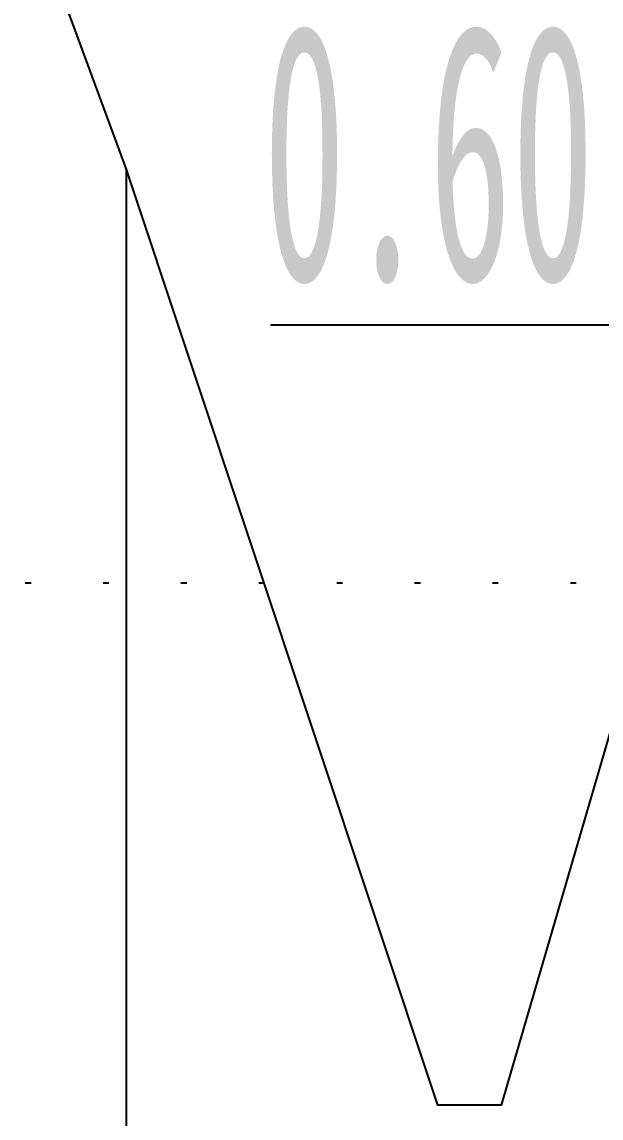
# Model space of a CAD drawing. Header units: millimetres. Extents: x -1499 to 6658, y -12483 to -6008.
# Drawn here: x 3794.35 to 3804.39, y -10838.34 to -10819.33 of the extents above; entities that cross this region are included whole.
import ezdxf

# ---------------------------------------------------------------- set-up
doc = ezdxf.new("R2010")
doc.units = ezdxf.units.MM
doc.linetypes.add('A-DOTLN01H', pattern=[0.125, 0, -0.125])
for name, color, linetype in [('CR-GRID', 56, 'A-DOTLN01H'), ('Layer', 7, 'Continuous'), ('수직그리드', 1, 'Continuous'), ('종단지반선', 3, 'Continuous')]:
    doc.layers.add(name, color=color, linetype=linetype)
doc.styles.add('굴림체', font='굴림체')

# ---------------------------------------------------------------- blocks, each defined once
blk = doc.blocks.new('TB-27')
at = {"layer": 'Layer'}
blk.add_lwpolyline([(-3, -0.6), (-1, -0.6)], dxfattribs=at)
at = {"layer": 'Layer', "style": '굴림체'}
blk.add_text('  0.60', height=0.74074, dxfattribs=at).set_placement((-4, -0.4704))

msp = doc.modelspace()

# ---------------------------------------------------------------- linework, layer by layer
at = {"layer": 'CR-GRID', "linetype": 'A-DOTLN01H', "ltscale": 10}
msp.add_line((696.157, -10829.058), (6196.157, -10829.058), dxfattribs=at)
at = {"layer": '수직그리드'}
msp.add_line((3796.157, -10821.876), (3796.157, -11873.058), dxfattribs=at)
at = {"layer": '종단지반선', "flags": 128}
msp.add_lwpolyline([(3889.157, -10823.802), (3876.157, -10784.52), (3856.157, -10780.572), (3838.057, -10734.558), (3836.157, -10736.082), (3834.557, -10736.958), (3816.157, -10791.858), (3802.657, -10838.118), (3801.557, -10838.118), (3796.157, -10821.876), (3782.657, -10785.258), (3780.357, -10785.858), (3776.157, -10792.632), (3756.157, -10841.346), (3736.157, -10911.414), (3733.757, -10922.658), (3731.557, -10922.958), (3716.157, -10880.862), (3706.357, -10851.378)], dxfattribs=at)

# ---------------------------------------------------------------- block references
at = {"xscale": 3, "yscale": 6, "zscale": 3}
msp.add_blockref('TB-27', (3807.657, -10820.984), dxfattribs=at)

doc.saveas('drawing.dxf')
